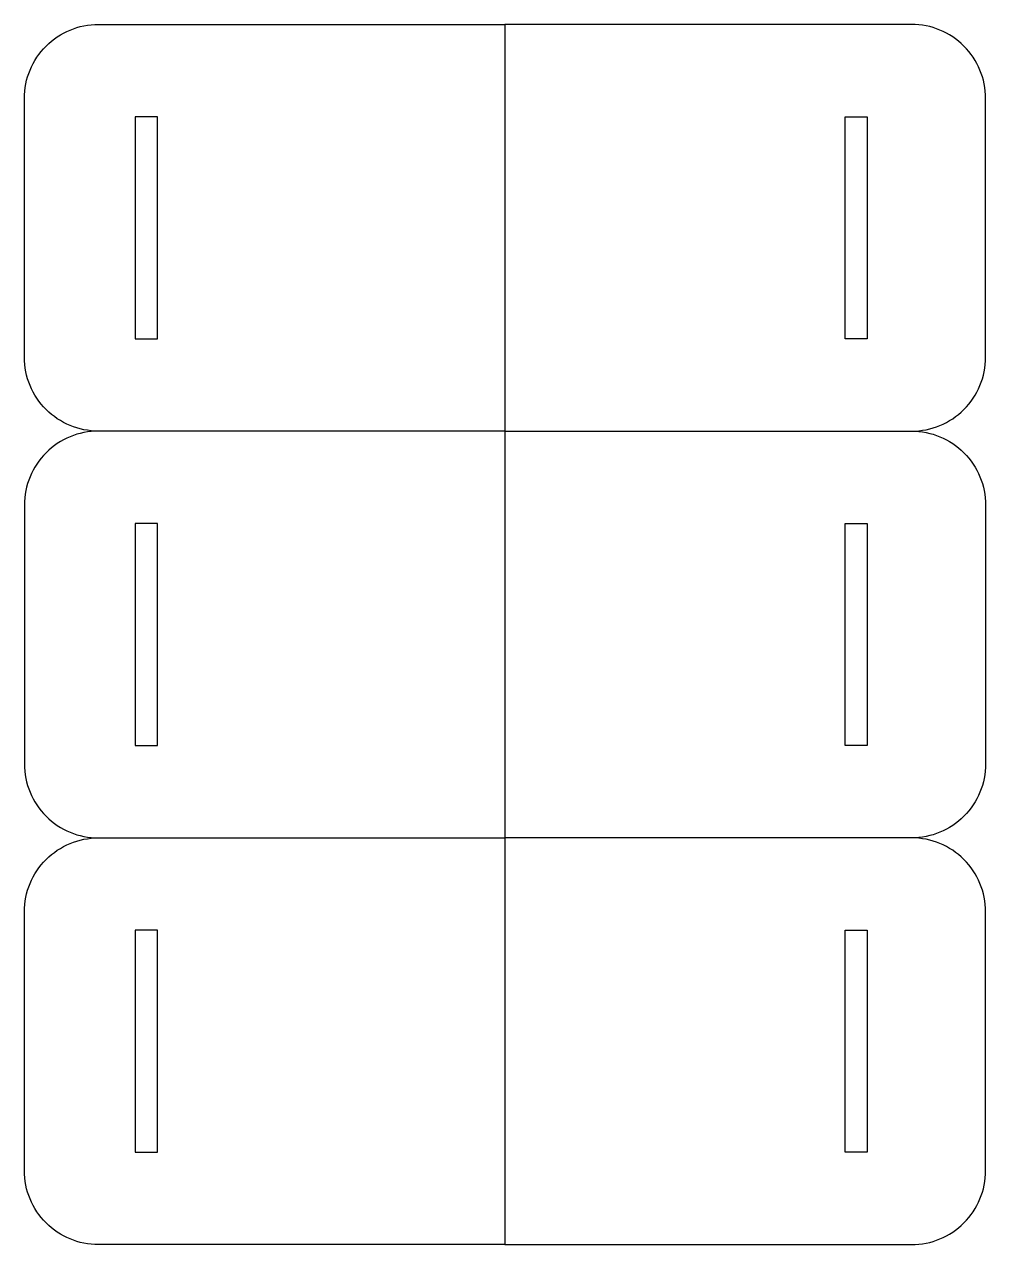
# Model space of a CAD drawing. Header units: millimetres. Extents: x 0 to 130, y 0 to 165.
import ezdxf

# ---------------------------------------------------------------- set-up
doc = ezdxf.new("R2010")
doc.units = ezdxf.units.MM
doc.header["$MEASUREMENT"] = 0

msp = doc.modelspace()

# ---------------------------------------------------------------- linework, layer by layer
msp.add_line((65, 110), (65, 55))
for points in [[(65, 110), (10, 110, -0.414214), (0, 120), (0, 155, -0.414214), (10, 165), (65, 165)], [(65, 0), (10, 0, -0.414214), (0, 10), (0, 45, -0.414214), (10, 55), (65, 55)]]:
    msp.add_lwpolyline(points, format="xyb", close=True)
for points in [[(65, 110), (120, 110, 0.414214), (130, 120), (130, 155, 0.414214), (120, 165), (65, 165)], [(10, 110, 0.414214), (0, 100), (0, 65, 0.414214), (10, 55)], [(120, 110, -0.414214), (130, 100), (130, 65, -0.414214), (120, 55), (65, 55)], [(65, 0), (120, 0, 0.414214), (130, 10), (130, 45, 0.414214), (120, 55)]]:
    msp.add_lwpolyline(points, format="xyb")
for points in [[(18, 152.5), (15, 152.5), (15, 122.5), (18, 122.5)], [(111, 152.5), (114, 152.5), (114, 122.5), (111, 122.5)], [(18, 97.5), (15, 97.5), (15, 67.5), (18, 67.5)], [(111, 97.5), (114, 97.5), (114, 67.5), (111, 67.5)], [(18, 42.5), (15, 42.5), (15, 12.5), (18, 12.5)], [(111, 42.5), (114, 42.5), (114, 12.5), (111, 12.5)]]:
    msp.add_lwpolyline(points, close=True)

doc.saveas('drawing.dxf')
